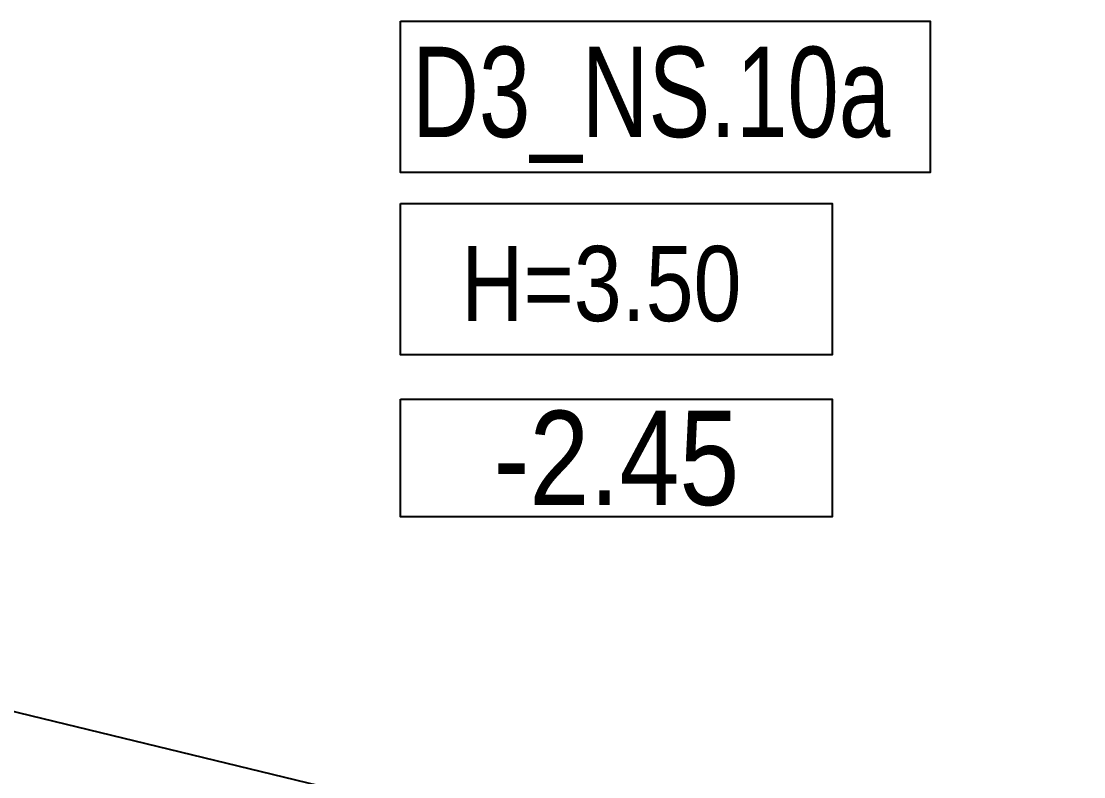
# Model space of a CAD drawing. Header units: metres. Extents: x 493 to 630, y -132 to -15.
# Drawn here: x 546.952 to 548.366, y -37.787 to -36.783 of the extents above; entities that cross this region are included whole.
import ezdxf
from ezdxf.enums import TextEntityAlignment as Align

# ---------------------------------------------------------------- set-up
doc = ezdxf.new("R2010")
doc.units = ezdxf.units.M
doc.header["$MEASUREMENT"] = 0
doc.header["$PDMODE"] = 3
for name, color, linetype in [('a_cote_50', 9, 'Continuous'), ('a_cote_nivel', 9, 'Continuous'), ('a_indicatii', 7, 'Continuous'), ('a_indicatii_text', 7, 'Continuous'), ('a_text', 7, 'Continuous')]:
    doc.layers.add(name, color=color, linetype=linetype)
doc.styles.add('ROMANS', font='ROMANS.shx', dxfattribs={"width": 0.75})
doc.styles.get("Standard").update_dxf_attribs({"font": 'ARIALN.TTF'})
doc.styles.add('Swiss Condensed Light', font='swisscl.ttf')
doc.dimstyles.new('50 cote', dxfattribs={"dimtxt": 0.09, "dimasz": 0.06, "dimexe": 0, "dimexo": 0, "dimgap": 0.018, "dimtad": 1, "dimdec": 1, "dimlfac": 100, "dimrnd": 0.5, "dimdsep": 46, "dimtxsty": 'Standard', "dimblk": 'OBLIQUE', "dimcen": 0.00045, "dimclrd": 256, "dimclrt": 4, "dimadec": 1, "dimazin": 0, "dimtfac": 1, "dimtdec": 1, "dimtix": 1, "dimtofl": 0, "dimtmove": 0, "dimatfit": 3, "dimldrblk": 'OBLIQUE', "dimfxl": 0, "dimtolj": 1, "dimtzin": 0, "dimarcsym": 0})

# ---------------------------------------------------------------- blocks, each defined once
blk = doc.blocks.new('_Oblique')
at = {"color": 0, "linetype": 'ByBlock', "lineweight": -2}
blk.add_line((-0.5, -0.5), (0.5, 0.5), dxfattribs=at)
blk = doc.blocks.new('*D699')
at = {"layer": 'a_cote_50', "lineweight": -2, "ltscale": 0.3}
blk.add_line((544.8535, -37.194), (548.7896, -38.1479), dxfattribs=at)
at = {"layer": 'Defpoints', "color": 0, "ltscale": 0.3}
for p in [(544.7502, -37.6205), (548.7896, -38.1479), (548.6862, -38.5744)]:
    blk.add_point(p, dxfattribs=at)
at = {"layer": 'a_cote_50', "lineweight": -2, "ltscale": 0.3, "xscale": 0.06, "yscale": 0.06, "zscale": 0.06}
for p, rotation in [((544.8535, -37.194), 166.3770699062304), ((548.7896, -38.1479), 346.3770699062304)]:
    blk.add_blockref('_Oblique', p, dxfattribs=dict(at, rotation=rotation))
at = {"layer": 'a_cote_50', "color": 4, "ltscale": 0.3, "insert": (546.8366, -37.6088), "char_height": 0.09, "attachment_point": 5, "rotation": 346.3771}
blk.add_mtext('\\A1;405', dxfattribs=at)
blk = doc.blocks.new('COTE_NIVEL_DRAFT')
at = {"layer": 'a_cote_nivel'}
blk.add_lwpolyline([(-27.5, -2.5), (27.5, -2.5), (27.5, -17.5), (-27.5, -17.5)], close=True, dxfattribs=at)
blk = doc.blocks.new('cota nivel')
at = {"layer": 'a_cote_nivel', "xscale": 1.272727272727934, "yscale": 1.272727272727934, "zscale": 1.272727272727934}
blk.add_blockref('COTE_NIVEL_DRAFT', (0, 12.73), dxfattribs=at)
at = {"layer": 'a_cote_nivel', "style": 'ROMANS', "width": 0.6}
blk.add_attdef('COTA', text='', height=15.27, dxfattribs=at).set_placement((0, 0), align=Align.MIDDLE_CENTER)

msp = doc.modelspace()

# ---------------------------------------------------------------- linework, layer by layer
at = {"layer": 'a_text'}
for points in [[(547.457, -36.7828), (548.1611, -36.7828), (548.1611, -36.984), (547.457, -36.984)], [(547.457, -37.0249), (548.0311, -37.0249), (548.0311, -37.2261), (547.457, -37.2261)]]:
    msp.add_lwpolyline(points, close=True, dxfattribs=at)

# ---------------------------------------------------------------- block references
at = {"layer": 'a_indicatii'}
ref = msp.add_blockref('cota nivel', (547.744, -37.3633), dxfattribs=dict(at, xscale=0.008200420351329285, yscale=0.008200420351329285, zscale=0.008200420351329285))
ref.add_attrib('COTA', '-2.45', dxfattribs={"layer": 'a_cote_nivel', "height": 0.12524}).set_placement((547.744, -37.3633), align=Align.MIDDLE_CENTER)

# ---------------------------------------------------------------- texts
at = {"layer": 'a_indicatii_text', "linetype": 'Continuous', "style": 'Swiss Condensed Light'}
msp.add_text('D3_NS.10a', height=0.12, dxfattribs=at).set_placement((547.4724, -36.9367))
at = {"layer": 'a_text', "insert": (547.5378, -37.1829), "char_height": 0.1, "width": 1.87247, "attachment_point": 7}
msp.add_mtext('\\A1;H=3.50', dxfattribs=at)

# ---------------------------------------------------------------- dimensions: what is measured, and where the dimension line sits
at = {"layer": 'a_cote_50', "ltscale": 0.3}
dim = msp.add_aligned_dim(p1=(544.7502, -37.6205), p2=(548.6862, -38.5744), distance=0.4388, dimstyle='50 cote', dxfattribs=at)
dim.commit()
dim.dimension.update_dxf_attribs({"geometry": '*D699', "text_midpoint": (546.8366, -37.6088)})

doc.saveas('drawing.dxf')
